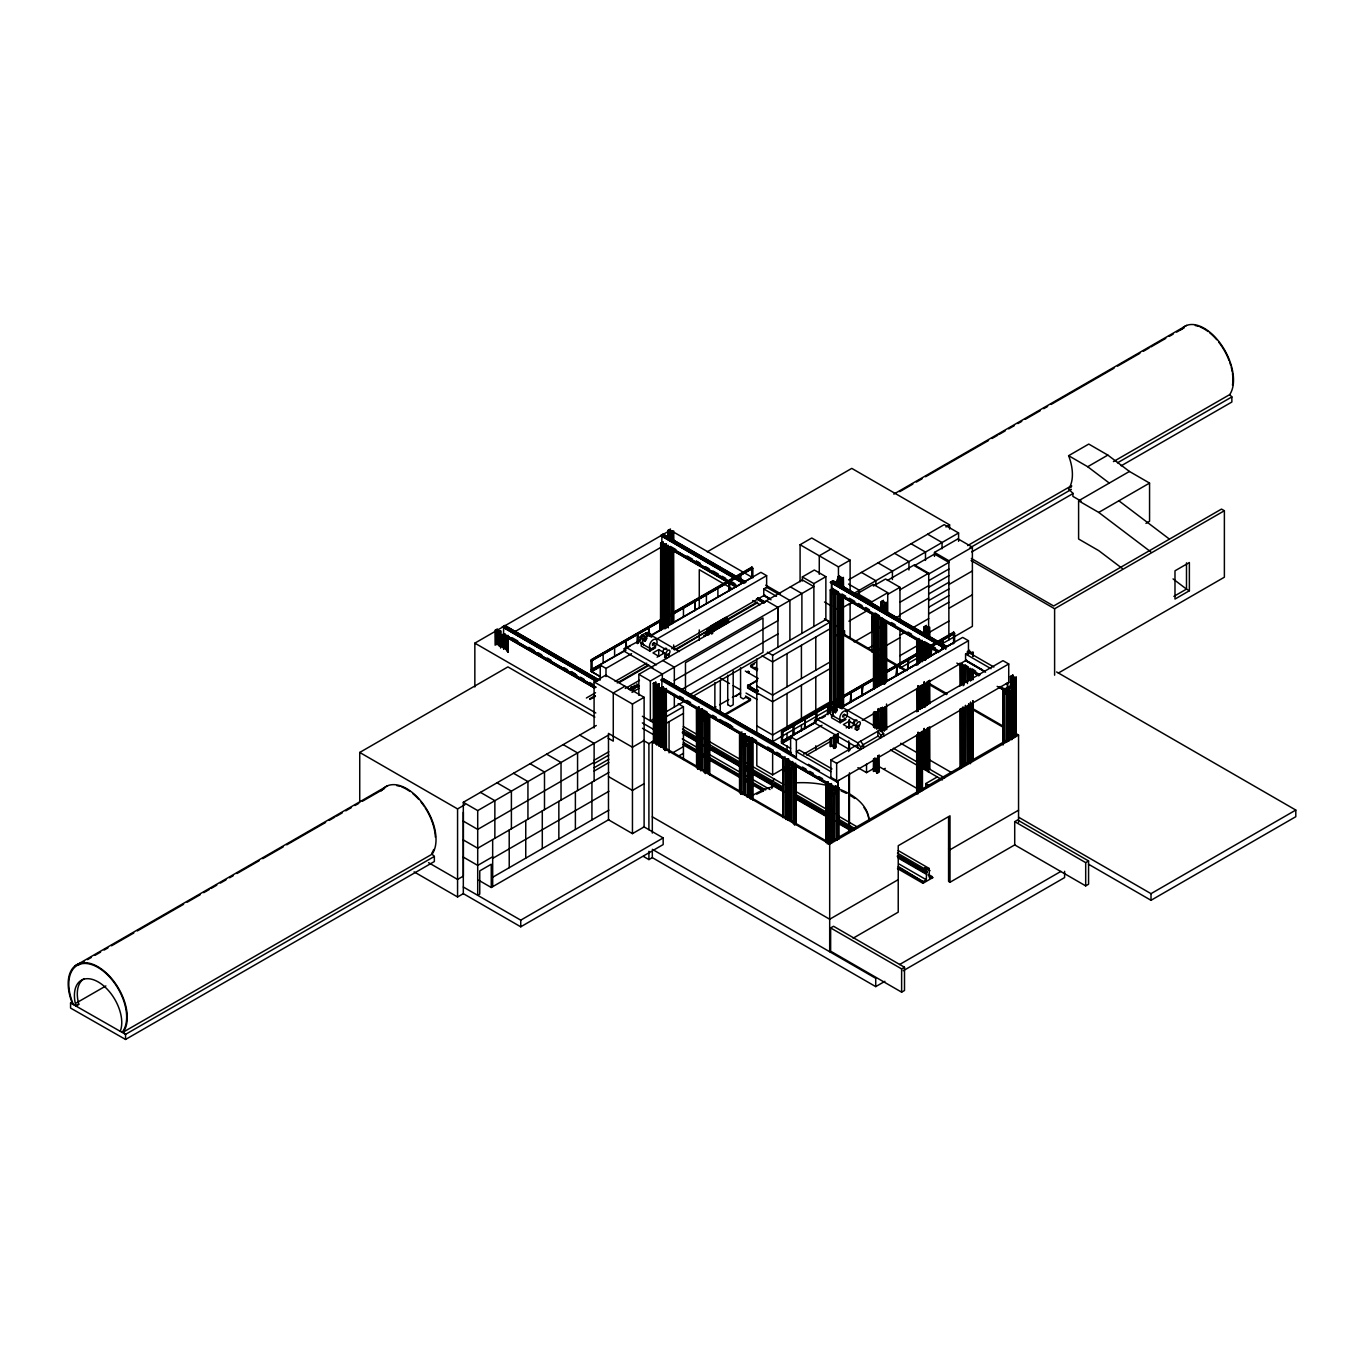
<?xml version="1.0" encoding="UTF-8"?>
<svg xmlns="http://www.w3.org/2000/svg" width="1364" height="1364" viewBox="0 0 1364 1364"><rect width="100%" height="100%" fill="white"/><g stroke="black" fill="none" stroke-linecap="round" stroke-linejoin="round"><path stroke-width="1.5" d="M359.738 802.202L359.738 752.451L507.919 666.894L594.892 717.106M464.885 804.709L457.571 808.92L457.571 896.966L463.317 893.642L463.317 802.271L596.273 725.512M463.334 812.245L463.334 876.097L457.571 879.422L428.586 862.696M648.906 829.687L648.906 743.636L658.983 737.822M683.432 759.509L683.432 706.757L678.164 703.722M699.272 640.313L699.272 629.929M699.272 607.082L699.272 569.709L732.417 588.856M708.854 632.896C703.824 630.765 710.797 633.459 708.018 633.373L706.126 632.282L706.177 634.141M707.387 632.009L707.012 633.629M707.439 629.588L708.854 632.043L707.439 629.588L727.114 618.028L728.717 622.189L721.454 626.366L720.243 625.667M707.831 635.095L707.831 633.987M708.786 630.441L709.041 631.822M711.104 627.269L711.104 625.871L718.351 621.694L719.561 622.393L721.164 626.536L713.901 630.731M711.684 628.77L712.264 626.911M712.315 629.452C716.407 625.377 707.49 633.578 707.268 630.799M713.099 629.588L712.98 627.576M713.918 630.952L712.656 629.537L712.656 633.373L711.207 633.783M715.145 629.452L713.798 626.946M715.486 629.81L712.69 624.951M718.658 622.922L718.658 621.507L725.904 617.329L727.114 618.028M719.612 627.662L720.823 626.161C720.55 623.229 718.095 620.194 720.84 622.274M722.698 625.087L721.761 623.229M723.039 625.445L720.243 620.603M720.686 622.001L721.573 623.689L727.933 620.023L727.66 622.206M830.182 708.428L772.638 741.641L756.815 732.519L756.815 659M766.398 600.723L777.906 607.372L777.906 620.654L674.327 680.466M844.572 634.891L844.572 630.679M871.903 616.784L871.903 631.737L854.205 641.95M711.428 627.917L711.445 626.247L713.15 625.258M721.744 623.28L720.38 621.08M844.725 715.469C844.435 711.803 840.633 718.402 843.941 716.816M712.997 629.571L708.376 632.043L728.359 620.739L727.984 618.983M713.202 626.11L713.355 627.201A4.638 3.785 60 0 0 713.832 628.207M713.662 625.564L713.287 627.014M714.105 625.803L713.884 626.98M640.108 637.448L640.313 636.749C642.427 632.691 649.656 638.164 645.036 641.063L640.108 637.448L645.036 641.063M644.507 639.972L646.638 637.67M830.488 709.092L830.676 708.41C832.79 704.336 840.019 709.826 835.399 712.724L830.488 709.092L835.399 712.724M834.87 711.633L837.002 709.331M645.496 633.851L647.661 632.504L652.043 635.044L651.719 637.193L645.496 633.851L646.741 634.072M649.895 636.374L652.043 635.044M835.876 705.495L838.025 704.165L842.423 706.705L842.082 708.854L835.876 705.495L837.104 705.734M840.258 708.035L842.423 706.705M704.165 635.794L715.452 628.753L714.156 628.344M708.803 634.806L707.592 631.873M720.243 712.315L720.345 680.5M733.201 670.969L733.201 704.745L730.456 706.33L727.813 704.608M745.938 697.192L743.295 698.914L740.567 697.328L740.567 667.78M755.093 667.269L757.736 668.991M630.918 687.558L630.986 687.371A2.54 1.466 0 0 1 631.634 686.74L635.402 686.927L634.635 688.888A2.353 1.347 0 0 1 633.271 689.127L631.362 688.581M711.479 627.559L713.184 628.105M640.637 638.523L642.256 635.13M831 710.184L832.62 706.791M854.478 721.999L854.478 723.807M1070.689 487.732L1071.763 485.942M897.495 868.595L922.968 883.292L923.769 882.048L898.296 866.515M858.774 725.324L858.86 729.092L856.933 730.183L855.023 729.092L855.859 725.085M849.346 719.442L848.766 728.103M722.033 622.035L722.596 623.178L727.677 621.046M728.137 620.791L728.308 619.75M121.993 1032.309L122.777 1031.457A40.698 23.631 59.7 0 0 97.731 967.315A40.698 23.631 59.7 0 0 72.667 1002.847L73.468 1004.603M644.268 637.176L648.872 635.3M644.609 637.363L648.429 635.232M834.973 708.479L838.451 706.688M835.314 708.683L838.792 706.893M711.94 627.611L707.2 629.998L711.837 627.321M708.615 631.566L707.507 631.174M711.82 626.673L711.872 628.037L712.673 627.474M721.658 621.438L721.437 622.615M719.987 625.513L719.425 622.7L718.061 622.427M720.448 625.752L720.84 624.252M629.554 689.485L629.367 689.604M120.322 1031.065A33.282 19.318 59.7 0 0 98.089 981.875A33.282 19.318 59.7 0 0 75.855 1005.677L78.737 1004.006A33.282 19.318 59.7 0 1 84.21 978.619M75.975 1006.052L78.839 1004.381M495.149 645.24L494.979 630.356L497.366 628.957L497.366 633.186M668.087 538.848L668.087 530.391L670.491 529.01M596.477 681.471L502.412 626.894L504.799 625.496L598.864 679.818M741.811 582.65L660.67 535.523L663.057 534.142L746.057 582.053M474.843 686.979L474.843 643.143L668.82 531.142M498.15 644.865L498.15 632.18L500.724 630.901L500.724 647.798M671.276 538.575L671.276 532.233L673.663 530.852L673.85 541.508M594.636 688.155L502.412 634.908L503.521 634.004L503.691 626.417L597.756 680.721M660.517 629.81L660.67 543.264L663.057 541.883M502.412 634.908L504.987 633.629M663.245 542.275L660.67 543.554L736.287 587.202M500.383 636.63L504.032 634.533L500.383 636.852M499.667 638.54L505.14 635.385L505.14 638.846L499.667 642.001M499.855 638.642L505.311 635.488L505.311 638.949L499.855 642.103M666.416 544.1L663.842 545.378L663.842 627.491M513.256 632.589L661.352 547.083M499.139 643.791L506.419 639.597L499.139 643.996L496.735 642.41L497.86 643.041M707.234 551.823L851.767 468.381L949.6 524.867L949.6 529.062M591.669 669.553L591.669 660.705L591.72 671.668L600.228 676.578L591.124 671.463L591.192 659.869L751.837 567.117L752.314 568.498L751.837 567.117M591.192 659.869L752.314 567.39M752.792 568.225L591.192 660.977L752.792 568.225L752.792 577.091L651.378 635.027M800.088 581.746L800.088 544.73L811.751 537.996L850.113 560.144L850.113 590.987M652.981 667.866L624.218 651.259L624.218 648.753L629.963 646.263M624.218 648.753L640.33 640.279M625.803 649.776L591.124 669.809L625.803 650.338M651.361 635.59L760.89 572.334L766.636 575.659L766.636 587.85M591.124 671.463L600.245 666.195M591.72 671.668L600.859 666.399M600.228 680.039L600.228 665.086L605.991 668.411L631.549 653.663M657.107 638.898L766.636 575.659M594.09 727.967L594.09 681.898L605.752 675.163L644.115 697.311L644.115 826.891L632.453 833.626L608.48 819.781L608.48 733.389L632.453 747.233L644.115 740.499M642.001 643.638A5.405 3.12 -60 0 1 641.216 643.365L641.199 646.11L649.844 651.088L655.59 647.764M830.932 549.061L819.27 555.796L819.27 574.312M663.057 652.077L658.744 649.588L652.981 652.913L658.744 656.237M771.035 599.802L763.772 595.608L763.772 588.958L766.636 587.287L777.548 593.596M586.384 698.01L595.539 692.724M615.113 681.42L646.724 663.177M657.107 657.175L664.49 652.913M671.719 648.753L764.812 594.994M720.703 620.91L718.981 621.899L720.38 623.519M711.258 626.877L713.577 625.53M726.654 617.977L727.643 618.727M726.364 618.745C730.524 619.887 717.208 621.609 722.272 625.326M589.589 698.88L595.113 695.691M617.227 682.921L648.548 664.831M674.345 649.946L713.031 627.713M725.921 620.16L757.242 602.07M707.439 631.225L713.099 627.952M589.93 699.459L595.454 696.271M619.409 682.443L648.889 665.427M676.527 649.469L712.571 627.986M718.896 625.002L722.579 622.871M728.103 619.682L757.583 602.666M802.373 581.03L802.373 576.938L814.359 570.016L825.868 576.665L825.868 619.546L692.503 696.544M708.581 631.89L713.116 629.264M711.923 633.783L711.923 630.39L714.327 630.952M715.486 628.412L721.164 625.138M723.039 624.047L728.717 620.773M719.629 626.332L723.005 624.388M727.643 621.711L728.529 621.2M715.469 629.247L712.349 629.708L713.611 631.123L713.918 630.253M725.102 623.689L721.317 625.888L720.397 624.388M713.423 630.679L704.165 636.357L704.301 635.402M638.846 674.362L802.373 579.956L813.882 586.605L650.355 681.011L638.846 674.362L638.846 695.35M624.934 686.228L613.271 692.963L613.271 741.146L608.037 738.129M625.275 688.496L639.46 680.312M800.088 544.73L838.451 566.878L850.113 560.144M636.766 683.876L638.25 685.461L634.072 685.427L637.295 687.286L635.829 685.7L639.375 686.092M802.373 576.938L813.882 583.587L825.868 576.665M632.009 692.383L639.102 688.291M653.271 683.483L655.845 682.205L653.271 683.483L653.441 742.92M837.82 576.921C843.498 572.454 832.688 581.712 837.82 585.395M791.393 752.706L663.092 678.641L660.705 680.022L836.644 781.879L839.048 780.208M945.849 648.991L830.386 582.326L832.79 580.672L946.428 646.263M656.442 744.659L656.442 685.308L658.846 683.927L658.983 746.261M841.008 578.762C846.669 574.278 835.859 583.553 841.008 587.236M656.442 685.308L659.017 684.029M594.09 681.898L632.453 704.046L644.115 697.311M697.345 709.212L660.705 688.053L661.813 687.132L661.983 679.562L793.95 755.741M830.386 712.69L830.386 589.794L832.79 588.413M660.705 688.053L663.092 686.672M660.875 688.155L663.279 686.774M832.978 588.805L830.574 590.186L830.574 712.792M848.613 579.836L944.195 524.646L958.585 532.966L958.585 541.32M658.676 689.979C665.717 684.626 666.979 691.36 657.431 693.253M657.959 691.667L663.433 688.513L663.433 691.974M658.147 691.77L663.603 688.615L663.603 692.077L657.959 695.129M1081.123 501.134L1072.888 496.377L1072.888 493.291L1068.541 489.062A41.431 23.921 60 0 0 1068.626 455.695L1088.762 444.067L1107.841 455.099L1129.426 471.45L1149.562 483.078L1149.562 521.287L1145.965 523.367M657.431 693.475L666.28 688.496L666.45 749.91M833.574 591.908L835.962 590.527M945.934 526.981L949.6 524.867M666.45 688.598L664.063 689.996L664.063 749.177M657.431 696.919L664.711 692.724L657.431 697.14M681.591 689.553L777.906 633.953M463.317 802.271L477.707 810.591L608.821 734.889M853.796 593.459L958.585 532.966M857.513 597.262L857.513 593.528L873.352 584.389L887.725 592.692L887.725 613.254M873.352 586.043L885.577 578.984L899.967 587.287L899.967 621.575M934.493 556.376L934.493 552.403L957.988 538.848L972.379 547.152L972.379 626.332L941.552 644.132M689.178 694.992L762.988 652.367L762.988 617.96L685.478 662.716L685.478 693.065M887.367 580.45L914.34 564.867L928.731 573.17L928.594 638.437M841.793 608.139L850.113 603.331L850.113 638.301M848.664 604.729L852.21 602.683M1068.626 455.695L1087.705 466.727L1107.841 455.099M653.782 718.913L650.355 720.874L650.355 681.011M665.768 711.991L685.24 700.738M755.963 662.188L750.66 665.257L750.66 666.826L757.208 670.611M750.66 666.263L754.19 664.217M665.462 717.14L683.432 706.757M767.369 652.214L772.638 655.266L830.182 622.035L830.182 712.571M594.124 760.26L608.821 751.769M747.523 672.06L748.734 671.565L748.137 672.401M748.734 671.565L747.523 671.565M594.124 762.203L477.707 829.414L463.317 821.111M887.725 592.692L871.903 601.831L857.513 593.528M594.124 763.584L608.821 755.093M887.725 594.363L899.967 587.287M665.462 723.79L683.432 713.406M830.182 628.685L772.638 661.915L762.084 655.811M934.493 552.403L948.867 560.723L972.379 547.152M899.967 589.794L928.731 573.17M696.595 767.83L696.407 708.393L698.811 707.012L698.982 766.449M594.124 767.744L608.821 759.254M696.595 708.496L698.982 707.115M848.902 621.2L868.374 609.964M594.124 771.069L608.821 762.578M699.766 769.671L699.596 710.235L701.983 708.837L702.17 770.404M884.145 603.672C889.822 599.188 879.013 608.463 884.145 612.146M702.17 708.939L699.596 710.235M928.731 580.655L948.867 569.027M756.321 690.423L748.001 685.137L749.194 685.615M747.643 685.819L757.497 679.988M749.194 685.137L748.001 685.137M748.359 685.819L757.344 680.636M748.597 684.933L749.552 685.615L748.597 686.245L748.597 684.779M836.183 635.522L839.542 633.578M703.841 712.963L706.245 711.582M875.944 613.595L873.54 614.994L873.54 688.973M704.029 713.065L706.416 711.684M876.114 613.715L873.727 615.096L873.727 689.076M701.829 714.889C706.279 710.15 711.906 715.009 702.392 717.123M712.349 708.973L715.998 706.876M719.629 704.762L728.734 699.51M732.366 697.413L740.601 693.219M701.113 716.577L706.569 713.423L706.569 716.884M736.014 696.322L739.646 693.219M701.284 716.68L706.757 713.525L706.757 716.987L701.113 720.039M899.967 602.24L928.731 585.633M702.392 717.328L708.138 714.156M876.711 616.818L877.819 616.187L877.819 685.939M879.303 615.539L876.899 616.92L876.899 686.689L876.575 615.488M928.731 587.287L948.867 575.659M1122.231 568.43L1098.736 550.63L1078.6 539.002L1078.6 500.793L1129.426 471.45M608.924 772.433L477.707 848.238L463.317 839.934M702.392 720.789L707.865 717.635M702.392 720.993L707.865 717.839M757.855 691.309L757.855 690.133M756.901 691.037L757.855 690.406M928.731 593.937L948.867 582.309M948.867 584.525L972.379 570.953M723.159 715.196L750.439 699.442M724.966 715.162L750.439 700.448L750.439 698.897L745.528 696.049M899.967 614.704L928.731 598.097M878.928 627.679L882.457 625.633M894.699 618.574L899.967 615.539M928.731 600.586L948.867 588.958M492.694 856.745L477.707 865.407L463.317 857.104M672.657 752.86L683.432 746.637M830.182 661.915L772.638 695.129L756.815 685.99M492.66 858.399L608.924 791.273M928.731 607.236L948.867 595.608M1078.6 500.793L1098.736 512.421L1149.562 483.078M678.044 756.389L683.432 753.269M830.182 668.548L772.638 701.778L756.815 692.639M868.374 648.173L871.903 646.127M928.731 613.868L948.867 602.24M899.967 635.198L905.355 632.078M912.55 627.917L928.731 618.574M644.115 783.686L632.453 790.421L608.48 776.576M948.867 608.344L972.379 594.772M878.928 649.827L882.423 647.815M885.935 645.786L899.967 637.687M924.127 635.215L924.127 626.741L926.514 625.36M492.694 877.24L608.924 810.097M742.92 794.581L742.732 735.145L745.136 733.747L745.307 795.314M927.298 628.582C932.976 624.115 922.166 633.373 927.298 637.056M745.307 733.849L742.732 735.145M928.731 632.708L948.867 621.08M746.995 737.873L749.382 736.492M919.08 638.505L916.693 639.904L916.864 665.376M744.966 739.595L748.614 737.498L744.966 739.799M478.662 880.223L491.262 887.487L608.821 819.611M744.25 741.487L749.723 738.333L749.723 741.794M744.437 741.59L749.893 738.436L749.893 741.897L744.25 744.949M743.721 743.073L751.001 739.083L748.614 737.702M752.57 738.316L743.721 743.295L741.334 741.897M750.353 739.817L752.74 738.418M899.967 655.675L917.938 645.291M743.721 746.756L751.001 742.545L748.614 741.163M920.819 644.712L924.468 642.615M830.182 701.778L772.638 735.008L756.815 725.87M790.609 748.376L781.487 743.124L781.555 731.513L953.641 632.163L954.118 633.544L953.641 632.163M781.555 731.513L954.118 632.436M954.612 633.271L781.555 732.621L954.612 633.271L954.612 642.137M917.938 657.755L899.967 668.138L899.967 629.043M921.535 655.675L925.133 653.612M930.572 650.475L934.221 648.36M814.581 720.414L817.462 719.578L857.734 742.834L860.616 746.995L860.616 749.484L814.581 722.903L814.581 720.414L820.344 717.924M817.462 719.578L830.693 711.94M815.041 722.767L781.487 741.453L814.444 722.426M821.776 718.197L825.425 716.083M840.071 707.626L954.186 642.444L842.509 706.927M781.555 741.487C784.812 733.133 781.436 722.818 782.101 743.329L791.239 738.043M793.507 726.279L793.507 734.582M804.504 728.24C806.738 699.851 803.669 747.984 804.982 719.663M850.386 701.744C852.636 673.356 849.567 721.488 850.863 693.168M861.86 695.129C864.111 666.74 861.042 714.872 862.338 686.535M873.812 679.92L873.812 688.223M885.287 673.287C882.951 683.841 887.452 685.615 885.287 672.742M896.284 675.248C898.535 646.86 895.466 694.992 896.762 666.672M907.759 668.633C909.993 640.245 906.924 688.377 908.236 660.04M919.711 653.424L919.234 662L920.189 662L920.052 641.83L922.269 640.347L919.865 641.728L919.865 662.87M930.708 655.385C932.652 626.656 930.691 676.084 930.708 646.519M942.166 648.753C944.417 620.364 941.348 668.496 942.66 640.176M790.609 755.025L790.609 736.748L816.235 721.948M841.861 707.149L962.694 637.397L968.457 640.705L968.457 654.925M781.487 743.124L792.484 736.782M790.609 736.748L796.354 740.072L821.998 725.273M845.782 711.531L968.457 640.705M832.364 715.299A5.405 3.12 -60 0 1 831.597 715.026L831.58 717.771L840.207 722.75L845.97 719.425M782.885 758.316L782.885 817.65L782.697 758.214L785.101 756.832M967.264 651.651L969.668 650.27M849.107 721.249L843.361 724.574L849.107 727.882L854.87 724.574L849.107 721.249L849.107 726.228L846.226 727.882M985.558 672.196L965.576 660.653L965.576 654.004L968.457 652.35L993.896 667.03M785.886 819.389L785.886 760.055L788.46 758.759L788.46 820.224M970.452 653.492L973.026 652.214L973.026 656.442L972.839 652.111M971.083 560.519L1054.611 608.753L1224.378 510.733L1224.378 577.194L1058.311 673.066M803.686 754.122L838.468 734.037M862.27 720.294L966.616 660.04M790.319 762.885L792.723 761.504M962.404 663.535L959.83 664.814L960.017 686.058M788.119 764.505L791.751 762.408L788.119 764.71M463.317 887.009L520.741 920.154L663.177 837.922L663.177 844.572L520.741 926.804L463.317 893.642M756.815 742.903L756.815 765.733L772.638 774.871L783.43 768.648M787.403 766.398L793.047 763.346M806.806 755.144L830.182 741.641M965.593 665.359L963.018 666.638L963.189 685.768M787.403 769.859L792.859 766.704M787.591 769.961L793.047 766.807M786.875 771.666L794.155 767.455L791.751 766.074M830.386 738.06L830.386 746.517L832.978 745.221M774.701 779.287L772.109 780.771L771.854 788.562M833.574 748.342C837.513 748.256 834.529 748.342 833.574 735.656M643.416 856.422L648.906 859.593L652.316 857.632L875.722 986.615L884.895 981.33M883.633 736.202L883.633 733.696L880.769 729.552L857.734 742.834L857.734 747.83M830.881 778.281L830.881 760.004L856.524 745.204M880.326 731.462L1002.983 660.653L1008.729 663.978L1008.729 682.529L1006.342 683.62M862.338 745.17L877.887 736.202L880.769 737.856L880.769 735.367L877.887 731.206L877.887 736.202M860.616 746.995L863.497 745.324L860.616 741.181M880.769 735.367L883.633 733.696M830.881 760.004L836.644 763.328L1008.729 663.978M1010.588 687.268L1010.417 676.561L1012.804 675.18L1012.992 679.528M1012.992 675.282L1010.417 676.561M829.022 844.299L829.022 784.965L831.426 783.567L831.614 843.02M1013.776 737.839L1013.588 678.402L1016.163 677.124L1016.163 736.458M836.644 781.606L1008.729 682.239M833.285 787.693L835.689 786.312M833.472 787.795L835.859 786.414M831.256 789.415L834.904 787.318L831.256 789.62M1006.547 688.428L1012.003 685.274M830.557 791.308L836.2 788.256M1007.655 689.059L1013.299 686.024L1013.299 689.485L1007.826 692.622M831.835 792.058L839.048 787.966L839.048 838.979M1006.155 742.289L1006.342 691.378L1014.407 686.45M1006.155 691.548L1008.729 690.269L1008.559 740.908M857.905 767.659L866.532 772.638L873.113 768.853M830.557 794.769L836.013 791.614M1009.462 691.48L1013.111 689.366L1014.407 690.116L1008.934 693.475M1173.91 596.358L1186.492 589.095L1189.374 590.748L1189.374 562.514L1174.984 570.817L1174.984 599.069L1189.374 590.748M830.727 794.871L836.2 791.717L837.308 792.365L831.835 795.724M873.54 758.742L873.54 771.427L875.944 770.029M876.711 773.252L876.899 758.554L876.711 773.252L879.303 771.973L879.115 754.957M885.253 768.324L884.332 769.074M925.764 787.812L925.764 783.584L937.273 776.934M1016.163 734.77L829.21 842.696L653.271 741.129M652.316 833.08L652.316 741.675L829.687 844.077L1018.55 735.043L1018.55 822.373M898.228 879.661L829.687 919.234L652.316 816.831M1018.55 810.199L950.009 849.772L948.577 848.937M897.444 853.131L926.548 869.942L929.14 868.442L929.413 877.973L931.902 876.541L932.737 877.649L922.968 883.292M830.642 927.929L833.523 926.258L904.503 967.246L904.503 990.503L901.621 992.157L830.642 951.185L830.642 927.929L901.621 968.9L904.503 967.246M897.444 855.654L927.145 872.125L925.627 873.25L926.531 873.335L926.309 879.763L923.769 881.229M1014.714 821.639L1017.595 819.986L1088.574 860.957L1088.574 884.213L1085.693 885.884L1014.714 844.896L1014.714 821.639L1085.693 862.628L1088.574 860.957M926.531 873.557L897.427 856.745M853.131 938.193L898.228 912.158L898.228 845.714L950.009 815.808L950.009 882.252L948.577 881.434L948.577 817.104M950.009 882.252L1014.952 844.776M899.558 964.553L1060.919 871.391M903.224 970.742L1064.602 877.581L1064.602 871.34M1018.533 817.172L1151.011 893.659L1295.8 810.063L1295.8 816.695L1151.011 900.291L1088.455 864.179M75.105 965.831L387.802 785.664M893.795 494.126L1186.544 325.45M83.971 961.671L78.447 964.86A40.681 23.631 59.7 0 1 82.011 962.814M87.535 959.625L91.354 957.426M94.917 955.363L100.578 952.106M104.141 950.06L107.961 947.861M111.524 945.798L133.774 932.993M137.338 930.93L183.577 904.298M187.141 902.235L200.184 894.733M203.73 892.67L209.408 889.413M211.113 888.424L216.774 885.168M220.337 883.105L225.998 879.848M229.561 877.802L233.38 875.603M236.927 873.54L259.194 860.718M262.758 858.672L283.183 846.908M286.73 844.845L325.604 822.458M329.15 820.412L334.828 817.138M336.533 816.166L342.211 812.893M345.757 810.847L351.418 807.573M354.981 805.527L358.8 803.328M362.347 801.282L384.631 788.46M899.746 491.654L912.823 484.118M916.369 482.072L922.064 478.798M925.593 476.752L988.525 440.504M992.037 438.475L997.766 435.184M999.42 434.212L1005.149 430.922M1008.661 428.893L1014.39 425.602M1017.885 423.573L1021.772 421.34M1025.268 419.328L1040.238 410.7M1043.733 408.688L1047.62 406.455M1051.115 404.443L1114.098 368.161M1117.559 366.149L1139.946 353.259M1143.407 351.264L1149.17 347.939M1150.79 347.002L1165.794 338.357M1169.255 336.362L1173.176 334.112M1176.638 332.117L1184.02 327.854A40.681 22.864 61.3 0 0 1180.559 329.849M76.35 1002.949L105.863 985.95M432.098 854.171L434.349 856.439L434.349 861.537L125.556 1039.453L70.57 1008.064L70.57 1002.966L72.156 1002.898A41.517 24.109 59.7 0 1 97.731 966.633A41.517 24.109 59.7 0 1 123.289 1032.088L432.098 854.171A41.517 23.972 60 0 0 421.34 801.657A41.517 23.972 60 0 0 381.238 790.898M967.656 545.583L1070.979 486.044M1113.416 461.595L1229.68 394.622A41.517 23.341 61.3 0 0 1221.309 344.802A41.517 23.341 61.3 0 0 1183.014 327.496M434.349 856.439L125.556 1034.355L70.57 1002.966M969.889 547.868L1071.371 489.403M1117.491 462.822L1231.862 396.924L1229.68 394.622M971.748 551.909L1073.212 493.444M1121.174 465.806L1231.862 402.022L1231.862 396.924M628.139 688.854L632.845 689.86L630.015 689.911L631.327 690.73M722.835 623.842L721.999 623.621M721.164 624.865L719.493 623.229M722.988 624.286L721.113 624.183L721.727 625.65M721.147 625.377L719.544 624.951M715.452 628.122L714.719 627.645L720.38 624.081M713.594 629.742L712.178 629.52M664.984 653.646L664.643 657.431L666.57 658.539C664.592 654.976 670.747 650.867 668.479 657.431M855.023 725.341L857.274 726.415L855.347 725.307M645.547 633.578L644.643 633.646A5.405 3.12 -60 0 0 640.074 638.761A5.405 3.12 -60 0 0 641.609 643.416M719.425 625.155L720.397 626.417M713.764 628.429L714.719 629.691M654.072 642.734L652.504 643.638L652.504 645.462L654.072 644.541L654.072 642.734L665.683 649.434M1224.378 510.733L1221.496 509.079L1053.656 605.991L971.356 558.473M927.656 534.211L942.047 542.514L942.047 548.788M911.101 543.759L925.491 552.062L925.491 560.433M894.562 553.307L908.953 561.61L908.953 569.982M878.024 562.855L892.414 571.175L892.414 579.529M1056.606 671.958L1295.8 810.063M861.468 572.42L875.859 580.723L875.859 584.9M1016.163 677.124L1015.992 736.355M882.269 609.776L882.44 601.2L885.441 602.922L885.441 611.396M928.594 627.832L925.593 626.11L925.593 636.698M839.116 576.392L842.117 578.114L842.117 586.588M882.269 601.302L885.253 603.024L885.253 611.515M1014.697 677.755L1011.696 676.033L1011.696 686.621M924.127 626.741L924.298 635.334M848.527 584.048L859.32 590.271L859.32 594.448M965.576 654.004L991.014 668.684M946.428 646.536L832.79 580.672M925.713 635.249L928.1 636.63M1014.407 686.655L1012.003 685.069L1004.722 689.485M945.32 647.184L831.511 581.678L831.511 589.163L939.813 651.481M945.849 648.701L830.386 582.326M966.019 660.346L982.506 669.877M966.019 660.619L984.348 671.207M838.297 591.874L832.79 588.685L830.386 590.083L938.534 652.504M841.963 593.988L845.629 596.102M849.295 598.216L854.785 601.388M858.45 603.502L862.116 605.616M865.782 607.457L869.448 609.861M874.938 613.033L878.604 615.147M891.442 622.547L895.108 624.661M907.93 632.078L911.595 634.192M924.434 641.591L935.431 647.951M964.757 664.882L968.423 666.996M972.089 668.837L975.737 671.224M959.796 663.228L980.136 674.771M1000.119 686.501L1007.621 690.644L1007.621 683.159M831.682 589.538L834.683 591.277M877.819 616.187L874.836 614.448L874.836 688.445M964.126 666.007L961.126 664.268L961.126 685.41M1007.263 690.917L1004.262 689.178L1004.262 742.033M830.386 589.794L938.534 652.231M958.687 663.876L978.841 675.504M999.011 687.149L1006.342 691.378M956.846 663.092L978.841 675.777M997.169 686.365L1006.342 691.65M834.529 594.892L832.125 593.511M963.973 669.622L961.569 668.241M1007.109 694.532L1004.722 693.151M920.189 653.151L919.234 662M824.504 602.018L831.477 606.042M834.973 608.054L838.451 610.066M790.387 586.878L801.896 593.528L801.896 633.39M824.913 619L830.182 622.035M752.945 577.773L669.571 529.761L669.571 540.314M765.784 585.19L780.43 593.647M824.419 619.034L829.909 622.206M835.416 625.394L839.082 627.508M778.401 593.8L789.909 600.45L789.909 640.313M668.087 530.391L668.275 538.951M671.276 532.233L671.446 538.678M843.003 633.697L874.102 651.634M885.066 657.977L907.009 670.645M928.952 683.313L947.247 693.867M971.015 707.592L1003.921 726.586M1014.901 732.928L1018.55 735.043M740.84 575.131L740.84 583.434M763.772 588.958L776.491 596.307M842.048 634.243L873.216 652.231M878.706 655.402L882.372 657.516M886.037 659.647L904.366 670.218M930.026 685.035L946.514 694.566M972.174 709.365L1003.341 727.353M744.215 581.269L663.057 534.142M670.798 539.735L669.69 538.899M661.779 535.148L744.949 582.974M660.67 535.523L743.67 583.434M763.942 595.147L769.484 598.353M763.942 595.437L769.484 598.626M696.254 561.047L699.954 563.179M670.44 546.418L675.964 549.624M687.03 556.001L692.571 559.206M696.254 561.337L699.954 563.468M705.478 566.657L709.178 568.788M712.861 570.919L718.385 574.108M722.085 576.239L725.767 578.37M731.309 581.558L734.991 583.69M661.949 542.531L737.566 586.196M757.855 597.909L765.238 602.155M737.395 586.298L661.779 542.633L661.949 535.046M757.685 598.012L765.068 602.257M664.95 544.748L661.949 543.008L661.949 629.333M660.67 543.264L736.287 586.929M756.577 598.643L763.942 602.905M756.577 598.915L763.942 603.178M752.672 600.552L760.038 604.798M729.365 590.049L729.842 581.473M717.89 588.378L717.89 596.682M873.812 679.357L874.29 688.496M706.416 594.994L706.416 603.314M726.057 617.807L727.762 619.819M694.941 601.081L694.941 609.93M683.466 608.259L683.466 616.562M712.826 625.445L714.173 626.707M839.389 699.238L839.883 706.603M838.911 699.51L839.389 705.103M711.923 630.39L713.611 631.362M842.611 707.166L838.025 704.165L838.008 591.857M840.48 706.296L880.769 729.552M836.609 704.267L841.008 706.808M836.098 704.779L840.48 707.319M900.7 743.261L917.205 752.775M920.871 754.889L926.361 758.077M930.026 760.191L952.021 772.877M705.938 632.896L708.018 633.373M672.469 614.601L671.992 623.74L671.446 549.232M832.091 706.876L837.223 709.792M844.435 714.395L856.046 721.096M827.931 706.416L827.437 713.219M830.676 708.41L835.075 710.934M750.66 665.82L757.208 669.605M893.369 748.256L917.205 762.016M920.871 764.13L944.689 777.889M671.992 623.178L672.384 548.499M831.597 715.026L840.224 720.004A5.405 3.12 -60 0 0 842.901 719.817M890.487 749.927L917.989 765.801M921.655 767.915L942.456 779.918M849.107 726.228L851.989 727.882M660.517 621.507L660.04 630.083L660.517 620.944L660.994 630.083M745.307 671.054L758.196 678.488M816.456 713.031L815.979 721.624M925.764 783.584L929.225 785.579M748.597 685.137L749.552 685.683M649.042 628.122L648.565 633.169M757.855 691.582L747.643 685.615L747.643 688.019L758.486 694.293M748.359 688.019L757.105 693.082M652.248 635.505L647.661 632.504M850.181 749.91L837.343 742.493L837.343 734.037M879.507 766.841L917.989 789.057M651.941 635.692L679.408 651.549M646.246 632.623L650.645 635.147M645.718 633.135L650.117 635.658M720.243 678.181L729.467 683.5M733.15 685.632L740.516 689.877M746.04 693.065L757.105 699.459M641.728 635.232L646.86 638.13M831.87 745.869L834.853 747.591L834.853 734.923M637.568 634.754L637.09 643.331M745.528 697.055L750.439 699.903M640.313 636.749L644.695 639.29M830.386 746.517L830.574 738.163M873.54 771.427L873.727 758.844M641.216 643.365L649.861 648.36A5.405 3.12 -60 0 0 651.549 648.548M793.03 734.872L793.507 725.733L793.984 734.872M662.819 660.517L674.327 667.167L674.327 686.16M626.093 641.37L625.616 648.19M627.099 647.934L656.391 664.848M831.955 768.921L799.236 750.029L796.354 751.7L830.881 771.632M650.833 667.439L662.341 674.089L662.341 680.38M614.618 648.002L614.618 656.306M791.393 752.979L663.092 678.641M661.813 679.664L795.604 756.901M808.426 764.3L819.423 770.66M830.42 777.003L835.91 780.174M725.409 722.357L730.899 725.546M741.965 731.922L739.561 733.303L739.561 792.637M788.46 758.759L788.273 820.122M835.382 785.852L839.048 787.966M679.596 696.186L683.262 698.3M686.927 700.414L690.593 702.545M703.415 709.945L707.081 712.059M712.588 715.23L716.253 717.345M719.919 719.476L732.741 726.876M751.07 737.464L756.56 740.635M767.557 746.978L773.064 750.149M776.73 752.263L780.396 754.377M795.706 763.226L793.319 764.607L793.49 823.907M802.39 767.079L806.056 769.194M809.722 771.308L813.387 773.439M818.877 776.61L822.543 778.725M835.382 786.124L839.048 788.239L836.456 789.534L836.456 840.258M661.813 687.132L837.922 788.614L837.922 781.129M661.983 687.507L665.172 689.144L665.172 750.439M705.137 712.417L708.308 714.054L708.138 773.337M748.273 737.327L751.462 738.964L751.274 798.264M791.427 762.237L794.598 763.874L794.598 825.169M834.58 787.147L837.752 788.784M791.751 762.612L794.155 763.993M834.904 787.522L837.308 788.699M603.144 654.635L603.144 662.938M660.705 687.78L697.345 708.939M701.011 711.053L739.731 733.406L739.731 792.74M743.175 735.384L783.499 758.674M785.886 760.055L786.056 819.491M787.164 760.788L827.471 784.061M829.022 784.965L829.21 844.401M831.136 786.176L836.644 789.347L836.644 840.36M701.011 711.326L739.51 733.542M743.175 735.673L783.499 758.947M787.164 761.061L825.646 783.277M831.136 786.448L836.644 789.637M664.711 692.724L662.324 691.343L664.711 692.929M748.614 741.368L751.001 742.749L743.721 746.961L741.334 745.579M791.751 766.278L794.155 767.659L786.875 771.871L784.471 770.49M700.584 718.385L698.18 716.987M830.011 793.115L827.624 791.717M700.584 722.05L698.18 720.669M830.011 796.781L827.624 795.4M683.313 726.518L697.925 734.957M701.59 737.072L705.239 739.186M708.905 741.283L739.97 759.237M743.636 761.334L747.284 763.448M752.775 766.619L783.771 784.522M787.403 786.619L791.035 788.716M794.666 790.813L825.527 808.63M830.983 811.768L834.615 813.865M838.246 815.962L858.212 827.488M898.211 850.59L929.14 868.442M924.604 867.538L930.06 870.692M598.864 680.09L504.799 625.496M682.546 729.075L697.174 737.515M708.138 743.84L739.203 761.777M744.693 764.948L748.342 767.062M752.007 769.177L783.004 787.062M793.899 793.354L826.567 812.228M837.462 818.502L855.62 828.988M503.521 626.519L597.585 680.824M502.412 626.894L596.477 681.199M686.791 733.355L697.754 739.68M712.366 748.12L739.799 763.959M745.273 767.114L748.938 769.228M752.587 771.342L772.689 782.953M774.513 783.993L781.777 788.187M787.216 791.342L790.847 793.439M794.479 795.536L825.339 813.353M839.866 821.725L852.568 829.073M899.848 856.353L927.145 872.125M683.125 731.496L697.754 739.953M708.717 746.279L739.799 764.215M745.273 767.386L748.938 769.501M752.587 771.598L781.777 788.46M787.216 791.597L790.847 793.695M794.479 795.792L825.339 813.609M839.866 821.998L852.568 829.329M898.024 855.569L927.145 872.38M682.546 731.581L697.174 740.021M708.138 746.347L739.203 764.283M744.693 767.455L748.342 769.569M752.007 771.683L783.004 789.568M793.899 795.86L826.567 814.734M837.462 821.026L853.796 830.454M682.529 732.451L697.14 740.891M708.104 747.233L739.186 765.17M744.676 768.324L748.324 770.438M753.815 773.61L782.987 790.455M795.689 797.787L826.55 815.604M837.445 821.895L851.971 830.284M897.427 856.524L924.707 872.278M928.27 874.426L931.902 876.541M682.29 732.809L698.061 741.88M701.71 743.994L705.376 746.091M707.882 747.574L740.788 766.568M743.755 768.256L748.324 770.66M752.894 773.541L783.891 791.427M787.522 793.524L791.154 795.621M794.769 797.718L825.646 815.536M831.085 818.673L834.717 820.77M838.349 822.867L851.051 830.199M929.089 875.552L932.737 877.649M683.432 734.037L698.061 742.476M701.71 744.591L705.376 746.705M709.024 748.802L740.106 766.739M743.755 768.853L747.421 770.967M752.894 774.138L783.891 792.024M787.522 794.121L791.154 796.218M794.769 798.315L825.646 816.132M831.085 819.27L834.717 821.367M838.349 823.464L851.051 830.795M898.33 858.092L925.627 873.847M928.27 875.262L931.902 877.359M571.209 671.582L574.892 673.714M512.182 637.789L517.723 640.978M528.789 647.371L534.313 650.577M538.013 652.691L541.696 654.822M547.22 658.028L550.92 660.159M563.826 667.61L567.509 669.741M571.209 671.872L576.733 675.061M580.433 677.192L584.116 679.323M589.657 682.512L593.34 684.643M499.258 646.331L499.446 631.43L496.445 629.708L496.257 644.609M503.691 633.902L595.915 687.132M499.258 631.549L496.257 629.81L496.445 644.49M503.521 634.004L595.744 687.234M503.691 634.379L506.692 636.118L506.692 650.85M498.15 632.18L498.337 644.967M502.412 634.635L594.636 687.882M682.29 738.879L696.919 747.336M707.882 753.661L740.788 772.655M744.437 774.769L748.103 776.883M751.752 778.98L770.029 789.534M899.012 864.009L926.309 879.763M642.359 716.271L654.669 723.38M504.032 638.403L506.419 639.801M683.415 742.459L698.044 750.899M701.693 753.013L705.359 755.127M709.007 757.225L740.089 775.178M743.738 777.275L747.404 779.39M752.877 782.561L765.681 789.944M683.415 743.295L698.044 751.735M701.693 753.849L705.359 755.946M709.007 758.06L740.089 775.997M743.738 778.111L747.404 780.225M752.877 783.396L763.84 789.722M898.296 867.351L923.769 882.048M682.614 744.522L697.243 752.962M700.891 755.076L704.54 757.191M708.206 759.305L739.271 777.241M744.761 780.413L748.41 782.527M752.076 784.624L763.039 790.967M642.359 722.92L654.669 730.013M642.512 728.308L653.492 734.65M474.843 643.143L595.778 712.963M643.416 740.464L648.906 743.636M579.734 735.077L594.124 743.38L594.124 781.026M563.196 744.625L577.569 752.928L577.569 790.574M546.64 754.173L561.03 762.476L561.03 800.139M643.518 826.584L663.177 837.922M530.102 763.721L544.492 772.024L544.492 809.687M652.316 849.329L875.722 978.312L875.722 986.615M513.546 773.269L527.936 781.589L527.936 819.235M497.007 782.834L511.398 791.137L511.398 828.783M480.469 792.382L494.859 800.685L494.859 838.349M359.738 752.451L457.571 808.92M414.093 871.869L457.571 896.966M1087.705 466.727L1109.29 483.078M1118.872 500.793L1169.221 538.951M1098.736 512.421L1150.773 551.84M1173.057 578.916L1186.492 589.095L1186.492 562.872M713.355 627.201L714.02 628.054M123.289 1032.088L125.556 1034.355L125.556 1039.453M714.668 627.338L720.209 624.337M719.97 621.319L720.584 622.785L719.425 621.643M712.417 625.684L713.031 627.15L711.872 626.008M720.073 623.519L713.56 627.457M720.669 622.257L720.84 622.649A4.638 3.785 60 0 0 721.386 623.842M782.032 731.803L782.032 732.911M591.669 660.142L591.669 661.25M1151.011 893.659L1151.011 900.291M1085.693 862.628L1085.693 885.884M1054.611 608.753L1054.611 675.197M1014.697 737.106L1014.884 677.652L1011.883 675.93L1011.883 686.518M1013.111 685.904L1013.111 689.366M1012.804 675.18L1012.804 679.425M1011.883 690.764L1011.883 739.51M1011.696 690.866L1011.696 739.612M1010.417 691.395L1010.588 738.129M1008.729 689.996L1008.729 741.01M1007.45 683.262L1007.45 739.424M1007.109 690.661L1007.263 741.641M1006.001 690.218L1006.001 693.679M1005.831 690.116L1005.831 693.577M1004.45 689.076L1004.45 741.931M1003.154 744.778L1003.154 689.826L1005.37 688.343L1002.983 689.724L1002.983 744.676M973.026 671.276L973.026 679.766L972.839 671.173M973.026 700.943L973.026 760.294L972.839 700.84M971.731 669.707L971.56 680.397M971.731 703.602L971.56 760.924M970.622 670.542L970.622 679.033M970.622 702.341L970.622 761.675M970.452 668.326L970.452 681.045M970.452 702.238L970.452 763.687M968.73 670.082L968.73 680.687L968.559 668.07M968.73 703.995L968.73 763.328L968.559 704.097M967.264 668.616L967.451 683.552M967.264 706.757L967.451 764.079M965.593 667.473L965.593 682.273M965.593 705.529L965.593 764.71M965.405 667.371L965.405 682.171M965.405 705.427L965.405 764.607M964.297 665.905L964.126 685.035M964.297 708.172L964.126 765.357M963.018 706.808L963.189 766.108M962.677 665.206L962.865 668.769M962.234 665.53L962.234 684.558M962.234 707.814L962.234 767.011M961.296 664.166L961.296 685.308M961.296 708.564L961.296 767.744M961.126 708.666L961.126 767.864M959.83 709.195L960.017 768.495M954.118 632.998L954.118 642.41M953.641 633.271L953.589 643.757M948.867 560.723L948.867 639.904M929.702 627.201L929.873 637.892M929.702 646.263L929.873 656.971M929.702 680.176L929.873 703.585M929.702 726.79L929.873 769.279M928.594 646.911L928.594 657.499M928.594 680.824L928.594 704.131M928.594 727.438L928.594 771.939M928.407 638.54L928.407 627.934L925.406 626.212L925.406 634.686M928.407 647.013L928.407 657.601M928.407 680.926L928.407 704.233M928.407 727.541L928.407 772.041M927.469 628.685L927.469 637.159M927.469 643.518L927.469 658.352M927.469 681.659L927.469 704.966M927.469 728.291L927.469 770.66M927.298 645.53L927.298 658.249M927.298 681.557L927.298 704.864M927.298 728.188L927.298 770.558M926.548 869.942L926.548 872.448M925.593 645.172L925.593 660.006M925.593 683.33L925.593 706.637M925.593 729.945L925.593 770.2M925.406 643.16L925.406 660.125M925.406 683.432L925.406 706.74M925.406 730.047L925.406 768.188M924.298 643.808L924.298 658.642M924.298 681.949L924.298 707.37M924.298 728.564L924.298 768.836M924.127 643.706L924.127 658.539M924.127 681.847L924.127 707.268M924.127 728.461L924.127 768.733M922.439 642.563L922.439 661.591M922.439 684.847L922.439 708.104M922.439 731.36L922.439 790.54M922.269 642.461L922.269 661.489M922.269 684.745L922.269 708.001M922.269 731.24L922.269 790.438M921.16 640.995L920.973 660.125M921.16 685.376L920.973 708.734M921.16 731.888L920.973 791.188M920.819 640.824L917.972 639.358L917.972 662.614M920.052 686.228L920.052 709.485M920.052 732.741L920.052 789.807M919.865 686.126L919.865 709.382M919.865 732.639L919.865 791.819M919.541 640.296L919.711 643.859L918.432 643.331M918.16 639.256L918.16 664.626M918.16 685.768L918.16 711.138M918.16 732.263L918.16 793.575M917.972 685.87L917.972 711.241M917.972 732.383L917.972 793.678M916.693 688.513L916.864 711.872M916.693 735.026L916.693 794.223M901.621 968.9L901.621 992.157M886.549 602.291L886.736 612.982M886.549 621.353L886.736 680.789M886.549 704.012L886.736 729.535M885.441 622.001L885.441 683.449M885.441 706.757L885.441 730.081M885.253 622.103L885.253 683.552M885.253 706.876L885.253 728.052M884.332 603.775L884.332 612.248M884.332 620.722L884.332 684.302M884.332 730.916L884.332 707.609L884.145 730.814M884.145 620.62L884.145 684.199M882.44 618.148L882.269 683.944M882.44 707.149L882.269 732.69M881.161 618.898L881.161 684.592L880.974 618.796M881.161 707.899L881.161 731.206M880.974 707.797L880.974 731.104M879.115 617.551L879.303 685.308M879.115 708.445L879.303 729.689M878.007 616.085L878.007 685.836M878.007 709.092L878.007 728.12M878.007 755.605L878.007 772.518L875.006 770.779L875.006 758.094M877.819 709.195L877.819 728.223M877.819 755.707L877.819 772.621L874.836 770.882L874.836 758.196M877.683 619.597L875.279 618.421M876.387 615.386L876.387 618.847M875.006 614.346L875.006 688.343M875.006 711.582L875.006 728.495M874.836 711.701L874.836 726.483M873.727 712.332L873.727 727.131M873.54 712.23L873.54 727.029M871.903 613.05L871.903 652.077M866.532 764.181L866.532 772.638M863.497 745.324L863.497 747.83M856.933 726.449L856.933 730.183M849.448 719.578L849.448 728.103M849.448 743.022L849.448 749.416M849.448 772.842L849.448 830.386M848.766 740.891L848.766 751.547M848.766 774.974L848.766 832.517M843.395 577.381L843.583 588.072M843.395 596.443L843.583 706.74M842.287 586.486L842.287 578.012L839.303 576.29L839.303 586.878M842.287 597.091L842.287 707.285M842.117 595.079L842.117 707.387M841.179 578.865L841.179 587.338M841.179 595.812L841.179 708.138M841.008 595.71L841.008 708.035M840.207 720.022L840.207 722.75M839.303 593.238L839.303 705.546M838.911 701.284L838.911 704.83M838.451 566.878L838.451 577.16M838.008 577.023L838.008 585.514M838.008 733.849L838.008 742.323L837.82 733.747M837.82 591.754L837.82 704.08M837.752 781.231L837.752 839.525M837.564 788.886L837.564 839.627M836.644 763.328L836.644 781.879M835.962 592.641L836.149 706.893M835.962 734.275L836.149 747.063M836.013 788.153L836.2 791.717M834.853 591.175L834.853 705.324M834.529 591.004L834.683 705.427M834.683 735.026L834.683 747.711L831.682 745.972L831.87 737.413M834.751 793.388L834.58 840.002M833.745 592.01L833.745 708.291M833.745 735.759L833.745 748.444M833.574 708.172L833.421 590.578L833.234 593.937M833.472 794.138L833.472 840.65M833.285 794.036L833.285 840.548M831.682 581.576L831.682 589.06M831.87 589.436L831.682 707.916M830.318 784.215L830.318 841.435M830.13 784.317L830.13 841.537M829.687 844.077L829.687 951.731M828.732 792.365L828.732 795.826M828.408 713.219L827.931 705.853L827.931 714.719M827.317 782.476L827.317 843.941M826.038 842.56L826.038 783.226L828.255 781.743L825.851 783.124L825.851 840.343M816.934 719.851L816.456 712.485L816.456 720.124M815.791 636.988L815.791 670.218M815.791 676.868L815.791 710.081M815.791 745.801L815.791 749.961M813.882 583.587L813.882 626.468M801.418 645.291L801.418 678.522M801.418 685.171L801.418 718.385M801.418 725.034L801.418 731.274M796.354 740.072L796.354 758.35M795.894 765.443L795.894 824.64L795.706 765.34M794.428 823.174L794.155 763.789L786.875 768.205L784.471 766.807M791.614 768.478L791.614 821.333M791.427 768.58L791.427 821.435M790.319 769.228L790.319 819.969M790.131 769.126L790.131 819.866M787.164 818.639L787.164 759.305L786.994 818.741M787.028 653.612L787.028 686.825M787.028 693.475L787.028 726.705M787.028 733.338L787.028 739.578M787.028 745.801L787.028 749.961M785.579 767.455L785.579 770.916M784.181 757.566L783.993 817.019M777.906 607.372L777.906 647.235M772.638 655.266L772.638 741.641M772.638 749.961L772.638 774.871M752.74 740.533L752.74 799.73M752.57 740.43L752.57 799.628M752.314 567.953L752.314 577.364M751.837 568.225L751.837 577.091M750.166 739.697L750.353 798.997M749.382 744.949L749.382 797.787M748.461 743.568L748.461 796.423M748.137 671.224L748.137 672.674L749.092 672.128L747.165 672.06M748.273 743.67L748.273 796.525M746.995 744.215L747.165 797.173M745.136 733.747L745.136 795.212M744.028 734.395L744.028 793.729M743.84 734.497L743.84 793.831M742.442 742.545L742.613 746.108M741.027 732.656L741.027 794.121M740.84 732.758L740.84 794.223M729.365 581.2L729.365 590.612L728.888 581.473M727.728 675.197L727.728 704.745M714.872 682.614L714.872 710.064M709.604 715.623L709.604 774.82M709.416 715.52L709.416 774.718M707.2 714.907L707.2 771.973M707.029 714.787L707.029 771.871M705.307 718.658L705.307 773.627L705.137 718.76M703.841 719.305L704.029 772.263M701.983 708.837L701.983 770.302M700.874 709.485L700.874 770.933M699.289 717.635L699.476 721.198M698.811 707.012L698.811 766.346M697.874 707.746L697.874 769.211M697.703 707.848L697.703 769.313M674.327 694.447L674.327 707.046M673.663 549.863L673.85 621.813M673.663 644.95L673.85 649.281M672.554 531.483L672.554 539.939M672.554 548.396L672.554 622.342M672.384 540.042L672.384 531.585L669.383 529.863L669.383 540.434M671.276 549.129L671.276 623.092M669.571 546.657L669.571 624.848M669.383 546.759L669.383 624.951M669.059 721.709L669.059 752.86M668.275 545.293L668.275 627.696M668.087 547.305L668.087 627.593M666.416 546.214L666.416 626.212M666.229 543.997L666.229 628.207M665.121 544.645L664.95 628.957M664.984 689.246L664.984 750.541M664.012 545.481L664.012 627.593M663.876 689.877L663.876 749.075M663.518 543.946L663.688 547.51M662.137 542.906L662.137 629.23M662.171 693.747L662.171 746.602M661.983 693.85L661.983 746.705M660.875 694.498L660.875 747.353M660.705 694.395L660.705 747.233M658.744 649.588L658.744 654.567M658.846 683.927L658.846 745.392M657.55 744.011L657.738 684.575L654.549 682.938L654.549 742.289M656.63 685.427L656.63 744.761M655.027 691.872L656.135 692.724L656.135 696.186L655.027 695.742M654.737 682.835L654.737 742.169M652.316 851.409L652.316 857.632M649.844 648.36L649.844 651.088M649.52 634.942L649.042 627.576L649.042 635.215M648.906 851.289L648.906 859.593M638.045 643.331L637.568 634.192L637.568 643.62M632.453 704.046L632.453 833.626M626.57 648.19L626.093 640.824L626.093 648.463M605.991 668.411L605.991 676.544M591.925 782.254L591.925 819.917M575.386 791.802L575.386 829.465M558.848 801.367L558.848 839.013M542.292 810.915L542.292 848.561M525.754 820.463L525.754 858.127M520.741 920.154L520.741 926.804M509.198 830.011L509.232 867.692M508.158 637.568L508.158 652.316M507.988 652.214L507.988 635.368L505.584 636.749L505.584 649.383M506.879 635.999L506.879 650.747M506.419 636.136L499.139 640.33L496.735 638.744L498.031 643.16M505.771 636.852L505.771 649.486M503.879 640.586L503.879 649.008M503.691 640.688L503.691 649.111M502.412 641.233L502.583 647.644M500.554 630.799L500.554 647.695M492.66 839.576L492.694 886.651M491.262 887.487L491.262 864.23L479.753 870.88L479.753 894.136L477.707 895.313L477.707 810.591M396.822 785.63A40.698 23.495 60 0 1 400.027 786.38M401.664 786.926A40.698 23.495 60 0 1 410.001 791.461M412.9 793.695A40.698 23.495 60 0 1 418.833 799.44M421.05 802.066A40.698 23.495 60 0 1 424.187 806.294M425.159 807.761A40.698 23.495 60 0 1 435.389 837.189M433.701 849.499A40.698 23.495 60 0 1 431.587 853.54M1195.324 325.553A40.698 22.864 61.3 0 1 1198.462 326.354M1200.047 326.934A40.698 22.864 61.3 0 1 1208.146 331.571M1209.766 332.833A40.698 22.864 61.3 0 1 1216.739 339.687M1218.905 342.347A40.698 22.864 61.3 0 1 1229.169 360.744M1229.748 362.364A40.698 22.864 61.3 0 1 1230.788 365.62M1231.232 367.24A40.698 22.864 61.3 0 1 1232.255 372.048M1232.493 373.617A40.698 22.864 61.3 0 1 1232.493 385.142M631.43 688.598A2.353 1.347 0 0 1 630.969 687.558M751.581 796.167A66.751 38.533 0 0 1 776.781 785.596M794.854 782.902A66.751 38.533 0 0 1 825.851 785.135M839.406 789.159A66.751 38.533 0 0 1 869.073 821.196M756.696 794.189A66.751 38.533 0 0 1 763.448 790.984M841.196 790.984A66.751 38.533 0 0 1 846.345 793.337M849.533 795.059A66.751 38.533 0 0 1 854.751 798.452M863.992 807.556A66.751 38.533 0 0 1 869.004 820.429M643.365 644.609A5.405 3.12 -60 0 1 642.836 639.58M643.706 644.814A5.405 3.12 -60 0 1 643.808 638.505M655.931 645.735A5.405 3.12 -60 0 1 649.673 647.61A5.405 3.12 -60 0 1 653.68 639.477A5.405 3.12 -60 0 1 656.561 644.473M664.899 653.083A2.796 1.62 -60 0 1 662.904 651.941A2.796 1.62 -60 0 1 664.899 648.514A2.796 1.62 -60 0 1 666.877 649.656M655.249 645.342A5.405 3.12 -60 0 1 654.447 646.502M653.527 647.457A5.405 3.12 -60 0 1 652.538 648.156M832.893 715.009A5.405 3.12 -60 0 1 830.284 711.053A5.405 3.12 -60 0 1 835.007 705.307L835.927 705.239A5.405 3.12 -60 0 1 836.695 705.495M833.728 716.271A5.405 3.12 -60 0 1 833.83 709.962M834.086 716.458A5.405 3.12 -60 0 1 834.171 710.167M845.492 718.538A5.405 3.12 -60 0 1 839.832 718.248A5.405 3.12 -60 0 1 845.015 710.832A5.405 3.12 -60 0 1 846.294 717.396M854.751 724.966A2.796 1.62 -60 0 1 853.864 721.641A2.796 1.62 -60 0 1 857.172 720.755M844.827 718.146A5.405 3.12 -60 0 1 843.89 719.101M634.908 687.712C631.498 690.951 631.43 684.489 634.908 687.712M934.493 554.074L914.34 565.702L928.731 574.005L948.867 562.377L934.493 554.074M883.378 600.45L880.974 601.831L880.974 608.191L881.161 601.933L883.378 600.45M971.731 652.742L968.73 651.02L971.56 652.845M664.797 548.158L662.393 546.759L664.797 548.158M694.941 601.626L694.941 610.492L694.941 601.626M876.899 728.973L876.899 712.059L876.711 728.853M668.513 654.498A2.796 1.62 -60 0 0 669.4 650.168A2.796 1.62 -60 0 0 666.075 653.1A2.796 1.62 -60 0 0 668.513 654.498M858.877 726.159A2.796 1.62 -60 0 0 859.763 721.812A2.796 1.62 -60 0 0 856.456 724.761A2.796 1.62 -60 0 0 858.877 726.159"/></g></svg>
